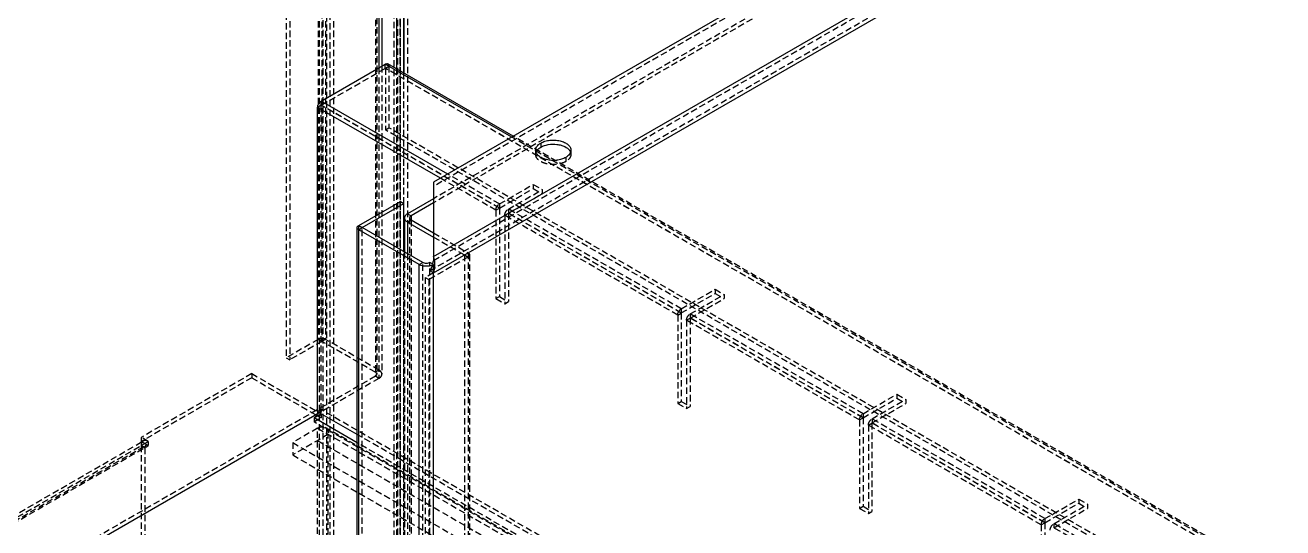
# Model space of a CAD drawing. Header units: millimetres. Extents: x 10653 to 40244, y 19163 to 29561.
# Drawn here: x 20284.8 to 20534.3, y 29154.4 to 29254.2 of the extents above; entities that cross this region are included whole.
import ezdxf

# ---------------------------------------------------------------- set-up
doc = ezdxf.new("R2010")
doc.units = ezdxf.units.MM
doc.linetypes.add('HIDDEN', pattern=[1.905, 1.27, -0.635])
doc.layers.add('02___PRT_ALL_AXES', color=7, linetype='Continuous')
doc.layers.add('DEFAULT_2', color=8, linetype='HIDDEN')

msp = doc.modelspace()

# ---------------------------------------------------------------- linework, layer by layer
at = {"color": 3, "linetype": 'Continuous'}
for p, q in [((20354.959, 29537.972), (20354.959, 29245.746)), ((20355.545, 29537.634), (20355.545, 29246.084)), ((20633.066, 29377.329), (20365.78, 29223.013)), ((20365.78, 29208.316), (20658.521, 29377.329)), ((20365.78, 29205.05), (20661.35, 29375.696)), ((20343.515, 29239.138), (20356.221, 29246.474)), ((20381.319, 29231.984), (20356.221, 29246.474)), ((20381.616, 29232.156), (20356.729, 29246.524)), ((20368.613, 29224.649), (20343.515, 29239.138)), ((20342.797, 29177.486), (20342.797, 29237.894)), ((20367.176, 29223.819), (20342.797, 29237.894)), ((20365.78, 29223.013), (20365.78, 29208.316)), ((20350.949, 29214.45), (20359.204, 29219.216)), ((20365.78, 29219.747), (20360.618, 29216.767)), ((20360.033, 29215.95), (20360.033, 29209.185)), ((20360.618, 29215.134), (20360.618, 29208.847)), ((20360.618, 29215.134), (20365.78, 29212.154)), ((20350.649, 28846.606), (20350.649, 29214.032)), ((20350.949, 28846.187), (20350.949, 29213.613)), ((20362.952, 29206.683), (20350.949, 29213.613)), ((20362.952, 28839.257), (20362.952, 29206.683)), ((20365.78, 28839.257), (20365.78, 29206.683)), ((20342.699, 29177.021), (20070.703, 29019.985)), ((20350.649, 29172.953), (20342.797, 29177.486)), ((20350.649, 29171.32), (20342.09, 29176.261))]:
    msp.add_line(p, q, dxfattribs=at)
at = {"color": 7, "linetype": 'Continuous'}
for p, q in [((20358.413, 29535.978), (20358.413, 29245.552)), ((20359.849, 29535.149), (20359.849, 29244.722)), ((20359.909, 29535.114), (20359.909, 29244.688)), ((20359.204, 29219.216), (20359.911, 29218.808)), ((20351.656, 29214.042), (20359.911, 29218.808)), ((20359.911, 29209.255), (20359.911, 29218.808)), ((20360.618, 29216.767), (20361.326, 29216.359)), ((20365.78, 29218.931), (20361.326, 29216.359)), ((20350.949, 29214.45), (20351.656, 29214.042)), ((20360.618, 29215.134), (20361.326, 29215.542)), ((20361.326, 29216.359), (20361.326, 29215.542)), ((20361.326, 29215.542), (20365.78, 29212.97)), ((20350.949, 29213.613), (20351.656, 29214.021)), ((20351.656, 29214.021), (20351.656, 29214.042)), ((20363.659, 29207.092), (20351.656, 29214.021)), ((20362.952, 29206.683), (20363.659, 29207.092)), ((20365.78, 29206.683), (20365.073, 29207.092)), ((20365.775, 29207.558), (20365.741, 29207.302)), ((20365.778, 29207.61), (20365.775, 29207.558)), ((20365.808, 29208.242), (20365.778, 29207.61)), ((20365.78, 29207.723), (20365.778, 29207.611)), ((20365.78, 29208.316), (20365.78, 29207.723))]:
    msp.add_line(p, q, dxfattribs=at)
msp.add_arc((20359.32, 29208.334), 6.499, 346.11612, 346.96189, dxfattribs=at)
at = {"color": 3, "linetype": 'Continuous'}
for centre, radius, start, end in [((20362.394, 29207.014), 3.628, 19.77996, 21.02838), ((20341.816, 29177.486), 0.981, 357.35912, 359.98252)]:
    msp.add_arc(centre, radius, start, end, dxfattribs=at)
for points, knots in [([(20356.221, 29246.474), (20356.305, 29246.522), (20356.473, 29246.592), (20356.66, 29246.564), (20356.729, 29246.524)], [0, 0, 0, 0, 0.550749, 1, 1, 1, 1]), ([(20342.797, 29237.894), (20342.797, 29238.14), (20342.965, 29238.627), (20343.302, 29239.015), (20343.515, 29239.138)], [0, 0, 0, 0, 0.5000017, 1, 1, 1, 1]), ([(20360.618, 29216.767), (20360.453, 29216.671), (20360.23, 29216.496), (20360.061, 29216.185), (20360.033, 29216.027), (20360.033, 29215.95)], [0, 0, 0, 0, 0.547692, 0.7815607, 1, 1, 1, 1]), ([(20350.649, 29214.032), (20350.649, 29214.111), (20350.718, 29214.29), (20350.864, 29214.401), (20350.949, 29214.45)], [0, 0, 0, 0, 0.4492133, 1, 1, 1, 1]), ([(20360.033, 29215.95), (20360.033, 29215.874), (20360.061, 29215.715), (20360.23, 29215.405), (20360.453, 29215.229), (20360.618, 29215.134)], [0, 0, 0, 0, 0.2184388, 0.4523073, 1, 1, 1, 1]), ([(20350.949, 29213.613), (20350.864, 29213.662), (20350.718, 29213.774), (20350.649, 29213.952), (20350.649, 29214.032)], [0, 0, 0, 0, 0.5507874, 1, 1, 1, 1]), ([(20365.78, 29206.683), (20365.58, 29206.567), (20365.113, 29206.398), (20364.366, 29206.317), (20363.62, 29206.398), (20363.153, 29206.567), (20362.952, 29206.683)], [0, 0, 0, 0, 0.2372244, 0.4999995, 0.7627748, 1, 1, 1, 1]), ([(20365.78, 29205.05), (20365.98, 29205.528), (20366.151, 29206.519), (20366.025, 29207.501), (20365.902, 29207.945)], [0, 0, 0, 0, 0.5292355, 1, 1, 1, 1]), ([(20365.902, 29207.945), (20365.895, 29207.971), (20365.866, 29208.071), (20365.834, 29208.17), (20365.808, 29208.242)], [0, 0, 0, 0, 0.2645181, 1, 1, 1, 1]), ([(20342.771, 29177.253), (20342.728, 29177.047), (20342.555, 29176.666), (20342.262, 29176.361), (20342.09, 29176.261)], [0, 0, 0, 0, 0.5146165, 1, 1, 1, 1]), ([(20342.796, 29177.441), (20342.795, 29177.426), (20342.791, 29177.363), (20342.781, 29177.3), (20342.771, 29177.253)], [0, 0, 0, 0, 0.2414, 1, 1, 1, 1])]:
    msp.add_open_spline(points, degree=3, knots=knots, dxfattribs=at)
at = {"color": 7, "linetype": 'Continuous'}
for points, knots in [([(20361.326, 29216.359), (20361.243, 29216.311), (20361.101, 29216.202), (20361.033, 29216.028), (20361.033, 29215.95)], [0, 0, 0, 0, 0.5507659, 1, 1, 1, 1]), ([(20361.033, 29215.95), (20361.033, 29215.872), (20361.101, 29215.699), (20361.243, 29215.59), (20361.326, 29215.542)], [0, 0, 0, 0, 0.4492334, 1, 1, 1, 1]), ([(20351.656, 29214.021), (20351.654, 29214.023), (20351.649, 29214.026), (20351.648, 29214.031), (20351.649, 29214.034)], [0, 0, 0, 0, 0.5494209, 1, 1, 1, 1]), ([(20351.649, 29214.034), (20351.649, 29214.035), (20351.651, 29214.039), (20351.654, 29214.041), (20351.656, 29214.042)], [0, 0, 0, 0, 0.4599825, 1, 1, 1, 1]), ([(20365.073, 29207.092), (20364.863, 29206.97), (20364.366, 29206.875), (20363.869, 29206.97), (20363.659, 29207.092)], [0, 0, 0, 0, 0.4999995, 1, 1, 1, 1]), ([(20365.652, 29206.868), (20365.661, 29206.906), (20365.693, 29207.051), (20365.721, 29207.196), (20365.741, 29207.302)], [0, 0, 0, 0, 0.2675506, 1, 1, 1, 1])]:
    msp.add_open_spline(points, degree=3, knots=knots, dxfattribs=at)
at = {"layer": '02___PRT_ALL_AXES', "color": 8, "linetype": 'HIDDEN'}
for p, q in [((20386.039, 29229.382), (20386.039, 29228.565)), ((20393.039, 29229.382), (20393.039, 29228.565)), ((20392.014, 29227.953), (20392.014, 29227.136))]:
    msp.add_line(p, q, dxfattribs=at)
at = {"layer": '02___PRT_ALL_AXES', "color": 7, "linetype": 'Continuous'}
msp.add_line((20387.064, 29230.811), (20387.064, 29229.994), dxfattribs=at)
for centre, radius, start, end in [((20387.534, 29228.445), 1.519, 148.3967, 152.69174), ((20391.446, 29228.385), 1.634, 32.72096, 34.05625)]:
    msp.add_arc(centre, radius, start, end, dxfattribs=at)
at = {"layer": '02___PRT_ALL_AXES', "color": 3, "linetype": 'Continuous'}
for points, knots in [([(20386.039, 29229.382), (20386.039, 29229.515), (20386.088, 29229.793), (20386.299, 29230.18), (20386.632, 29230.53), (20386.91, 29230.722), (20387.064, 29230.811)], [0, 0, 0, 0, 0.2177714, 0.450952, 0.7101873, 1, 1, 1, 1]), ([(20392.014, 29227.953), (20391.755, 29227.803), (20391.168, 29227.561), (20390.212, 29227.37), (20389.201, 29227.342), (20388.217, 29227.48), (20387.34, 29227.773), (20386.637, 29228.201), (20386.161, 29228.743), (20386.039, 29229.18), (20386.039, 29229.382)], [0, 0, 0, 0, 0.1288198, 0.2705636, 0.4178778, 0.5623811, 0.6961983, 0.8135924, 0.9130657, 1, 1, 1, 1]), ([(20387.064, 29230.811), (20387.323, 29230.96), (20387.91, 29231.202), (20388.866, 29231.393), (20389.877, 29231.421), (20390.861, 29231.283), (20391.738, 29230.99), (20392.441, 29230.562), (20392.917, 29230.02), (20393.039, 29229.584), (20393.039, 29229.382)], [0, 0, 0, 0, 0.1288198, 0.2705636, 0.4178778, 0.5623811, 0.6961983, 0.8135924, 0.9130657, 1, 1, 1, 1]), ([(20393.039, 29229.382), (20393.039, 29229.248), (20392.99, 29228.971), (20392.779, 29228.583), (20392.446, 29228.233), (20392.168, 29228.042), (20392.014, 29227.953)], [0, 0, 0, 0, 0.2177714, 0.450952, 0.7101873, 1, 1, 1, 1])]:
    msp.add_open_spline(points, degree=3, knots=knots, dxfattribs=at)
at = {"layer": '02___PRT_ALL_AXES', "color": 7, "linetype": 'Continuous'}
msp.add_open_spline([(20386.106, 29228.96), (20386.128, 29229.022), (20386.154, 29229.083), (20386.184, 29229.142)], degree=3, dxfattribs=at)
for points, knots in [([(20386.24, 29229.241), (20386.285, 29229.313), (20386.507, 29229.616), (20386.814, 29229.849), (20387.064, 29229.994)], [0, 0, 0, 0, 0.2277183, 1, 1, 1, 1]), ([(20387.064, 29229.994), (20387.515, 29230.254), (20388.583, 29230.588), (20389.969, 29230.619), (20391.064, 29230.406), (20391.967, 29230.075), (20392.56, 29229.654), (20392.8, 29229.3)], [0, 0, 0, 0, 0.2529243, 0.5311737, 0.6664349, 0.7919508, 1, 1, 1, 1]), ([(20392.821, 29229.268), (20392.835, 29229.245), (20392.889, 29229.156), (20392.934, 29229.061), (20392.961, 29228.989)], [0, 0, 0, 0, 0.2566277, 1, 1, 1, 1])]:
    msp.add_open_spline(points, degree=3, knots=knots, dxfattribs=at)
at = {"layer": '02___PRT_ALL_AXES', "color": 8, "linetype": 'HIDDEN'}
for points, knots in [([(20386.039, 29228.565), (20386.039, 29228.665), (20386.057, 29228.799), (20386.095, 29228.928), (20386.106, 29228.96)], [0, 0, 0, 0, 0.7454965, 1, 1, 1, 1]), ([(20392.014, 29227.136), (20391.755, 29226.987), (20391.168, 29226.745), (20390.212, 29226.553), (20389.201, 29226.525), (20388.217, 29226.664), (20387.34, 29226.957), (20386.637, 29227.385), (20386.161, 29227.926), (20386.039, 29228.363), (20386.039, 29228.565)], [0, 0, 0, 0, 0.1288198, 0.2705636, 0.4178778, 0.5623811, 0.6961983, 0.8135924, 0.9130657, 1, 1, 1, 1]), ([(20393.039, 29228.565), (20393.039, 29228.432), (20392.99, 29228.154), (20392.779, 29227.767), (20392.446, 29227.417), (20392.168, 29227.225), (20392.014, 29227.136)], [0, 0, 0, 0, 0.2177714, 0.450952, 0.7101873, 1, 1, 1, 1]), ([(20392.961, 29228.989), (20392.974, 29228.954), (20393.019, 29228.817), (20393.039, 29228.672), (20393.039, 29228.565)], [0, 0, 0, 0, 0.255162, 1, 1, 1, 1])]:
    msp.add_open_spline(points, degree=3, knots=knots, dxfattribs=at)
at = {"layer": 'DEFAULT_2', "color": 8, "linetype": 'HIDDEN'}
for p, q in [((20344.565, 29561.038), (20344.565, 29152.787)), ((20345.979, 29152.787), (20345.979, 29561.038)), ((20345.272, 29152.378), (20345.272, 29560.629)), ((20342.921, 29556.006), (20342.921, 29191.846)), ((20343.858, 29556.163), (20343.858, 29152.378)), ((20344.37, 29556.006), (20344.37, 29191.846)), ((20358, 29145.03), (20358, 29553.281)), ((20358.707, 29145.438), (20358.707, 29552.873)), ((20359.12, 29552.634), (20359.12, 29144.383)), ((20359.142, 29552.634), (20359.142, 29144.383)), ((20359.204, 28851.79), (20359.202, 29552.669)), ((20360.616, 29552.669), (20360.618, 29215.134)), ((20354.252, 29548.668), (20354.252, 29184.508)), ((20354.545, 29549.076), (20354.545, 29184.916)), ((20343.15, 29152.787), (20343.151, 29543.892)), ((20343.628, 29542.534), (20343.628, 29191.438)), ((20343.663, 29542.554), (20343.663, 29191.438)), ((20336.574, 29538.462), (20336.574, 29188.182)), ((20337.281, 29538.87), (20337.281, 29187.774)), ((20638.722, 29377.329), (20365.78, 29219.747)), ((20640.137, 29377.329), (20365.78, 29218.931)), ((20633.066, 29376.513), (20365.78, 29222.197)), ((20365.78, 29207.5), (20658.521, 29376.513)), ((20365.073, 29205.459), (20660.643, 29376.105)), ((20343.515, 29238.322), (20356.221, 29245.657)), ((20354.959, 29245.746), (20354.959, 29184.1)), ((20355.545, 29246.084), (20355.545, 29184.916)), ((20356.221, 29245.657), (20356.221, 29246.474)), ((20645.44, 29078.68), (20356.221, 29245.657)), ((20645.437, 29078.688), (20356.229, 29245.658)), ((20356.232, 29245.651), (20356.939, 29246.059)), ((20356.232, 29245.651), (20356.232, 29233.416)), ((20356.939, 29246.059), (20356.939, 29233.825)), ((20358.413, 29245.552), (20358.413, 29143.975)), ((20359.849, 29244.722), (20359.849, 29143.975)), ((20359.911, 29218.808), (20359.909, 29244.688)), ((20343.515, 29238.322), (20343.515, 29239.138)), ((20343.504, 29238.303), (20342.797, 29237.894)), ((20343.504, 29177.894), (20343.504, 29238.303)), ((20378.86, 29217.89), (20343.504, 29238.303)), ((20378.871, 29217.91), (20343.515, 29238.322)), ((20356.232, 29233.416), (20356.939, 29233.825)), ((20645.44, 29066.446), (20356.232, 29233.416)), ((20646.147, 29066.854), (20356.939, 29233.825)), ((20646.147, 29079.089), (20381.319, 29231.984)), ((20645.937, 29079.554), (20381.616, 29232.156)), ((20378.871, 29218.726), (20368.613, 29224.649)), ((20378.152, 29217.482), (20367.176, 29223.819)), ((20378.871, 29218.726), (20385.577, 29222.598)), ((20378.871, 29217.91), (20385.577, 29221.782)), ((20385.577, 29222.598), (20385.577, 29221.782)), ((20385.577, 29222.598), (20387.345, 29221.578)), ((20385.577, 29221.782), (20387.345, 29220.761)), ((20380.639, 29217.706), (20387.345, 29221.578)), ((20380.639, 29216.889), (20387.345, 29220.761)), ((20387.345, 29221.578), (20387.345, 29220.761)), ((20378.152, 29217.482), (20378.86, 29217.89)), ((20378.152, 29217.482), (20378.152, 29199.94)), ((20378.86, 29217.89), (20378.86, 29200.349)), ((20378.871, 29218.726), (20378.871, 29217.91)), ((20379.92, 29216.462), (20380.627, 29216.87)), ((20380.627, 29216.87), (20380.627, 29199.328)), ((20414.922, 29197.07), (20380.627, 29216.87)), ((20380.639, 29217.706), (20380.639, 29216.889)), ((20414.933, 29197.906), (20380.639, 29217.706)), ((20414.933, 29197.09), (20380.639, 29216.889)), ((20350.949, 29213.613), (20350.949, 29214.45)), ((20361.033, 29215.95), (20361.033, 28851.79)), ((20361.326, 29215.542), (20361.326, 28851.382)), ((20379.92, 29216.462), (20379.92, 29198.92)), ((20414.215, 29196.662), (20379.92, 29216.462)), ((20351.649, 28846.606), (20351.649, 29214.032)), ((20351.656, 28846.595), (20351.656, 29214.021)), ((20365.78, 29212.97), (20372.628, 29209.017)), ((20365.78, 29212.154), (20371.921, 29208.609)), ((20359.911, 28851.382), (20359.911, 29209.255)), ((20360.033, 29209.185), (20360.033, 28851.79)), ((20360.618, 29208.847), (20360.618, 28850.974)), ((20363.659, 28839.665), (20363.659, 29207.092)), ((20372.628, 29208.187), (20364.861, 29203.703)), ((20365.073, 28838.849), (20365.073, 29207.092)), ((20365.741, 29207.302), (20365.77, 29207.449)), ((20365.778, 29207.61), (20365.77, 29207.449)), ((20365.78, 29207.723), (20365.78, 29207.5)), ((20371.921, 29208.609), (20372.628, 29209.017)), ((20371.921, 29208.609), (20371.921, 28844.435)), ((20371.921, 29208.596), (20372.628, 29208.187)), ((20371.926, 29208.602), (20371.926, 28844.442)), ((20372.628, 29209.017), (20372.628, 28844.027)), ((20372.926, 29208.602), (20372.926, 28844.442)), ((20365.78, 29205.05), (20364.154, 29204.111)), ((20365.78, 29205.05), (20365.073, 29205.459)), ((20364.154, 29204.111), (20364.154, 28839.951)), ((20364.154, 29204.111), (20364.861, 29203.703)), ((20364.861, 29203.703), (20364.861, 28839.543)), ((20414.933, 29197.906), (20421.64, 29201.778)), ((20421.64, 29201.778), (20423.407, 29200.757)), ((20421.64, 29201.778), (20421.64, 29200.962)), ((20378.152, 29199.94), (20378.86, 29200.349)), ((20378.152, 29199.94), (20379.92, 29198.92)), ((20378.86, 29200.349), (20380.627, 29199.328)), ((20379.92, 29198.92), (20380.627, 29199.328)), ((20414.933, 29197.09), (20421.64, 29200.962)), ((20416.701, 29196.886), (20423.407, 29200.757)), ((20416.701, 29196.069), (20423.407, 29199.941)), ((20421.64, 29200.962), (20423.407, 29199.941)), ((20423.407, 29200.757), (20423.407, 29199.941)), ((20414.215, 29196.662), (20414.922, 29197.07)), ((20414.922, 29197.07), (20414.922, 29179.528)), ((20414.933, 29197.906), (20414.933, 29197.09)), ((20416.701, 29196.886), (20416.701, 29196.069)), ((20450.996, 29177.086), (20416.701, 29196.886)), ((20414.215, 29196.662), (20414.215, 29179.12)), ((20415.983, 29195.641), (20416.69, 29196.05)), ((20450.278, 29175.842), (20415.983, 29195.641)), ((20415.983, 29195.641), (20415.983, 29178.1)), ((20450.985, 29176.25), (20416.69, 29196.05)), ((20416.69, 29196.05), (20416.69, 29178.508)), ((20450.996, 29176.269), (20416.701, 29196.069)), ((20342.921, 29191.846), (20336.574, 29188.182)), ((20342.921, 29191.846), (20343.628, 29191.438)), ((20344.37, 29191.846), (20343.663, 29191.438)), ((20354.959, 29185.733), (20344.37, 29191.846)), ((20343.628, 29191.438), (20337.281, 29187.774)), ((20354.252, 29185.324), (20343.663, 29191.438)), ((20336.574, 29188.182), (20337.281, 29187.774)), ((20354.252, 29184.508), (20069.996, 29020.394)), ((20329.715, 29185.039), (20307.795, 29172.383)), ((20329.715, 29184.222), (20307.795, 29171.566)), ((20329.715, 29185.039), (20329.715, 29184.222)), ((20329.715, 29185.039), (20342.797, 29177.486)), ((20329.715, 29184.222), (20343.504, 29176.261)), ((20354.959, 29185.733), (20354.252, 29185.324)), ((20354.959, 29184.1), (20354.252, 29184.508)), ((20354.959, 29184.1), (20342.699, 29177.021)), ((20414.215, 29179.12), (20414.922, 29179.528)), ((20414.922, 29179.528), (20416.69, 29178.508)), ((20450.996, 29177.086), (20457.702, 29180.958)), ((20450.996, 29176.269), (20457.702, 29180.141)), ((20452.764, 29176.065), (20459.47, 29179.937)), ((20457.702, 29180.958), (20459.47, 29179.937)), ((20457.702, 29180.958), (20457.702, 29180.141)), ((20457.702, 29180.141), (20459.47, 29179.121)), ((20459.47, 29179.937), (20459.47, 29179.121)), ((20342.09, 29176.261), (20343.504, 29177.078)), ((20343.502, 29177.804), (20342.796, 29177.441)), ((20343.504, 29177.894), (20342.797, 29177.486)), ((20632.712, 29010.924), (20343.504, 29177.894)), ((20343.504, 29177.078), (20343.504, 29176.261)), ((20414.215, 29179.12), (20415.983, 29178.1)), ((20415.983, 29178.1), (20416.69, 29178.508)), ((20450.996, 29177.086), (20450.996, 29176.269)), ((20452.764, 29175.249), (20459.47, 29179.121)), ((20342.797, 29174.22), (20337.847, 29171.362)), ((20342.09, 29176.261), (20342.09, 29175.445)), ((20342.09, 29175.445), (20343.504, 29176.261)), ((20631.298, 29008.474), (20342.09, 29175.445)), ((20342.797, 29134.211), (20342.797, 29174.22)), ((20342.797, 29174.22), (20631.298, 29007.658)), ((20630.676, 29009.031), (20344.297, 29174.369)), ((20450.278, 29175.842), (20450.985, 29176.25)), ((20450.278, 29175.842), (20450.278, 29158.3)), ((20450.985, 29176.25), (20450.985, 29158.708)), ((20452.045, 29174.821), (20452.753, 29175.229)), ((20486.34, 29155.021), (20452.045, 29174.821)), ((20452.045, 29174.821), (20452.045, 29157.279)), ((20487.047, 29155.43), (20452.753, 29175.229)), ((20452.753, 29175.229), (20452.753, 29157.687)), ((20487.059, 29156.266), (20452.764, 29176.065)), ((20452.764, 29176.065), (20452.764, 29175.249)), ((20487.059, 29155.449), (20452.764, 29175.249)), ((20307.795, 29172.383), (20307.795, 29171.566)), ((20309.209, 29171.566), (20307.795, 29172.383)), ((20344.918, 29172.995), (20337.847, 29168.913)), ((20342.797, 29171.771), (20629.176, 29006.433)), ((20344.918, 29137.886), (20344.918, 29172.995)), ((20632.005, 29010.516), (20350.649, 29172.953)), ((20083.643, 29041.337), (20309.209, 29171.566)), ((20084.058, 29042.252), (20308.209, 29171.666)), ((20084.35, 29040.928), (20309.209, 29170.75)), ((20084.558, 29041.386), (20308.709, 29170.799)), ((20309.209, 29170.75), (20307.795, 29171.566)), ((20307.795, 29170.75), (20307.795, 29133.211)), ((20307.795, 29170.75), (20308.502, 29170.342)), ((20307.797, 29170.837), (20308.503, 29170.385)), ((20308.502, 29170.342), (20308.502, 29132.803)), ((20309.209, 29171.566), (20309.209, 29170.75)), ((20337.847, 29171.362), (20337.847, 29168.913)), ((20337.847, 29171.362), (20624.227, 29006.025)), ((20631.298, 29009.291), (20350.649, 29171.32)), ((20337.847, 29168.913), (20624.227, 29003.575)), ((20487.059, 29156.266), (20493.765, 29160.137)), ((20487.059, 29155.449), (20493.765, 29159.321)), ((20493.765, 29160.137), (20495.533, 29159.117)), ((20493.765, 29160.137), (20493.765, 29159.321)), ((20493.765, 29159.321), (20495.533, 29158.3)), ((20450.278, 29158.3), (20450.985, 29158.708)), ((20450.278, 29158.3), (20452.045, 29157.279)), ((20450.985, 29158.708), (20452.753, 29157.687)), ((20452.045, 29157.279), (20452.753, 29157.687)), ((20488.826, 29155.245), (20495.533, 29159.117)), ((20488.826, 29154.429), (20495.533, 29158.3)), ((20495.533, 29159.117), (20495.533, 29158.3)), ((20486.34, 29155.021), (20487.047, 29155.43)), ((20486.34, 29155.021), (20486.34, 29137.48)), ((20487.047, 29155.43), (20487.047, 29137.888)), ((20487.059, 29156.266), (20487.059, 29155.449)), ((20523.121, 29135.445), (20488.826, 29155.245)), ((20488.826, 29155.245), (20488.826, 29154.429)), ((20523.121, 29134.629), (20488.826, 29154.429))]:
    msp.add_line(p, q, dxfattribs=at)
for centre, radius, start, end in [((20372.24, 29206.157), 6.598, 168.25587, 168.70791), ((20341.541, 29177.895), 1.963, 357.35912, 359.98252), ((20309.604, 29170.751), 1.809, 177.24937, 180.01909), ((20309.407, 29170.342), 0.905, 177.24937, 180.01909)]:
    msp.add_arc(centre, radius, start, end, dxfattribs=at)
for points, knots in [([(20356.221, 29245.657), (20356.222, 29245.658), (20356.225, 29245.659), (20356.228, 29245.66), (20356.229, 29245.659)], [0, 0, 0, 0, 0.5477135, 1, 1, 1, 1]), ([(20356.229, 29245.659), (20356.23, 29245.659), (20356.231, 29245.656), (20356.23, 29245.653), (20356.229, 29245.652)], [0, 0, 0, 0, 0.3435877, 1, 1, 1, 1]), ([(20356.729, 29246.524), (20356.797, 29246.485), (20356.916, 29246.336), (20356.939, 29246.156), (20356.939, 29246.059)], [0, 0, 0, 0, 0.4492489, 1, 1, 1, 1]), ([(20378.152, 29217.482), (20378.152, 29217.728), (20378.321, 29218.215), (20378.658, 29218.603), (20378.871, 29218.726)], [0, 0, 0, 0, 0.5000017, 1, 1, 1, 1]), ([(20379.92, 29216.462), (20379.92, 29216.708), (20380.088, 29217.194), (20380.425, 29217.583), (20380.639, 29217.706)], [0, 0, 0, 0, 0.5000017, 1, 1, 1, 1]), ([(20365.073, 29205.459), (20365.143, 29205.563), (20365.387, 29205.975), (20365.545, 29206.433), (20365.63, 29206.775)], [0, 0, 0, 0, 0.2625888, 1, 1, 1, 1]), ([(20371.927, 29208.602), (20371.927, 29208.601), (20371.925, 29208.599), (20371.922, 29208.599), (20371.92, 29208.599)], [0, 0, 0, 0, 0.3435841, 1, 1, 1, 1]), ([(20371.921, 29208.609), (20371.922, 29208.608), (20371.925, 29208.606), (20371.926, 29208.603), (20371.927, 29208.602)], [0, 0, 0, 0, 0.5477156, 1, 1, 1, 1]), ([(20372.628, 29209.017), (20372.712, 29208.968), (20372.856, 29208.858), (20372.926, 29208.681), (20372.926, 29208.602)], [0, 0, 0, 0, 0.5507524, 1, 1, 1, 1]), ([(20372.926, 29208.602), (20372.926, 29208.523), (20372.856, 29208.346), (20372.712, 29208.236), (20372.628, 29208.187)], [0, 0, 0, 0, 0.4492483, 1, 1, 1, 1]), ([(20414.215, 29196.662), (20414.215, 29196.908), (20414.383, 29197.394), (20414.72, 29197.783), (20414.933, 29197.906)], [0, 0, 0, 0, 0.5000017, 1, 1, 1, 1]), ([(20415.983, 29195.641), (20415.983, 29195.888), (20416.151, 29196.374), (20416.488, 29196.762), (20416.701, 29196.886)], [0, 0, 0, 0, 0.5000017, 1, 1, 1, 1]), ([(20344.37, 29191.846), (20344.155, 29191.97), (20343.645, 29192.068), (20343.136, 29191.97), (20342.921, 29191.846)], [0, 0, 0, 0, 0.5000005, 1, 1, 1, 1]), ([(20354.545, 29184.916), (20354.545, 29184.994), (20354.477, 29185.168), (20354.335, 29185.277), (20354.252, 29185.324)], [0, 0, 0, 0, 0.4492334, 1, 1, 1, 1]), ([(20354.252, 29184.508), (20354.335, 29184.556), (20354.477, 29184.664), (20354.545, 29184.838), (20354.545, 29184.916)], [0, 0, 0, 0, 0.5507659, 1, 1, 1, 1]), ([(20355.545, 29184.916), (20355.545, 29184.992), (20355.517, 29185.151), (20355.348, 29185.461), (20355.125, 29185.637), (20354.959, 29185.733)], [0, 0, 0, 0, 0.2184388, 0.4523073, 1, 1, 1, 1]), ([(20354.959, 29184.1), (20355.125, 29184.195), (20355.348, 29184.371), (20355.517, 29184.681), (20355.545, 29184.84), (20355.545, 29184.916)], [0, 0, 0, 0, 0.547692, 0.7815607, 1, 1, 1, 1]), ([(20343.502, 29177.804), (20343.492, 29177.577), (20343.392, 29177.103), (20343.086, 29176.442), (20342.651, 29175.862), (20342.283, 29175.556), (20342.09, 29175.445)], [0, 0, 0, 0, 0.2405147, 0.5033225, 0.7643327, 1, 1, 1, 1]), ([(20450.278, 29175.842), (20450.278, 29176.088), (20450.446, 29176.574), (20450.783, 29176.963), (20450.996, 29177.086)], [0, 0, 0, 0, 0.5000017, 1, 1, 1, 1]), ([(20342.797, 29174.22), (20342.929, 29174.296), (20343.19, 29174.421), (20343.593, 29174.518), (20343.971, 29174.508), (20344.198, 29174.426), (20344.297, 29174.369)], [0, 0, 0, 0, 0.2896998, 0.5490836, 0.7822135, 1, 1, 1, 1]), ([(20344.297, 29174.369), (20344.396, 29174.312), (20344.581, 29174.156), (20344.778, 29173.834), (20344.895, 29173.436), (20344.918, 29173.147), (20344.918, 29172.995)], [0, 0, 0, 0, 0.217785, 0.4509144, 0.7102987, 1, 1, 1, 1]), ([(20452.045, 29174.821), (20452.045, 29175.067), (20452.214, 29175.553), (20452.551, 29175.942), (20452.764, 29176.065)], [0, 0, 0, 0, 0.5000017, 1, 1, 1, 1]), ([(20309.209, 29171.566), (20309.044, 29171.662), (20308.78, 29171.767), (20308.427, 29171.759), (20308.275, 29171.704), (20308.209, 29171.665)], [0, 0, 0, 0, 0.5476857, 0.7815599, 1, 1, 1, 1]), ([(20308.209, 29171.665), (20308.084, 29171.593), (20307.865, 29171.334), (20307.806, 29171.011), (20307.797, 29170.837)], [0, 0, 0, 0, 0.4538683, 1, 1, 1, 1]), ([(20308.709, 29170.799), (20308.647, 29170.763), (20308.537, 29170.634), (20308.508, 29170.472), (20308.503, 29170.385)], [0, 0, 0, 0, 0.4538683, 1, 1, 1, 1]), ([(20309.209, 29170.75), (20309.127, 29170.798), (20308.961, 29170.866), (20308.777, 29170.838), (20308.709, 29170.799)], [0, 0, 0, 0, 0.5507613, 1, 1, 1, 1]), ([(20486.34, 29155.021), (20486.34, 29155.268), (20486.508, 29155.754), (20486.845, 29156.143), (20487.059, 29156.266)], [0, 0, 0, 0, 0.5000017, 1, 1, 1, 1]), ([(20488.108, 29154.001), (20488.108, 29154.247), (20488.276, 29154.733), (20488.613, 29155.122), (20488.826, 29155.245)], [0, 0, 0, 0, 0.5000017, 1, 1, 1, 1])]:
    msp.add_open_spline(points, degree=3, knots=knots, dxfattribs=at)
for points in [[(20343.504, 29238.303), (20343.504, 29238.308), (20343.508, 29238.319), (20343.513, 29238.317)], [(20378.86, 29217.89), (20378.86, 29217.897), (20378.863, 29217.908), (20378.869, 29217.906)], [(20380.627, 29216.87), (20380.627, 29216.876), (20380.631, 29216.887), (20380.637, 29216.886)], [(20414.922, 29197.07), (20414.922, 29197.076), (20414.926, 29197.088), (20414.932, 29197.086)], [(20416.69, 29196.05), (20416.69, 29196.056), (20416.694, 29196.067), (20416.699, 29196.065)], [(20343.663, 29191.438), (20343.653, 29191.444), (20343.638, 29191.444), (20343.628, 29191.438)], [(20450.985, 29176.25), (20450.985, 29176.256), (20450.988, 29176.267), (20450.994, 29176.266)], [(20452.753, 29175.229), (20452.753, 29175.235), (20452.756, 29175.247), (20452.762, 29175.245)], [(20487.047, 29155.43), (20487.047, 29155.436), (20487.051, 29155.447), (20487.057, 29155.445)]]:
    msp.add_open_spline(points, degree=3, dxfattribs=at)

doc.saveas('drawing.dxf')
